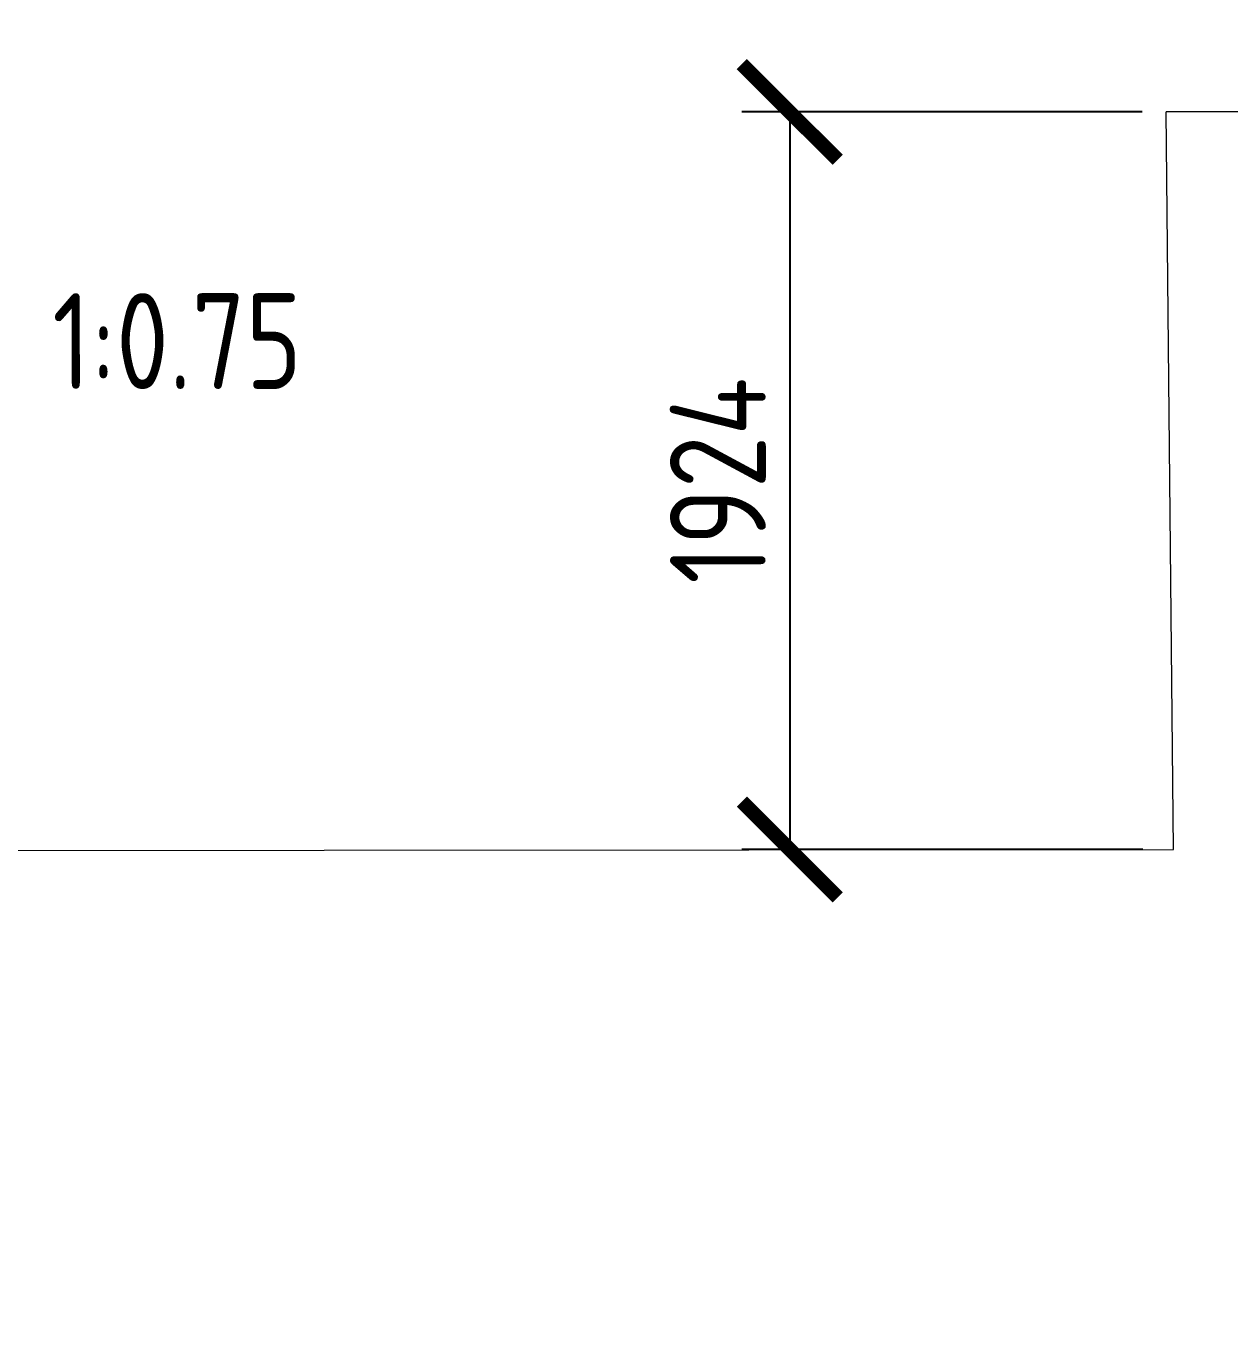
# Model space of a CAD drawing. Header units: millimetres. Extents: x 20530103 to 31271019, y 32092698 to 33532929.
# Drawn here: x 26145079 to 26148219, y 33010035 to 33013434 of the extents above; entities that cross this region are included whole.
import ezdxf
from ezdxf import colors
from ezdxf.entities.mleader import LeaderData, LeaderLine
from ezdxf.math import Vec2, Vec3

# ---------------------------------------------------------------- set-up
doc = ezdxf.new("R2010")
doc.units = ezdxf.units.MM
doc.styles.add('GOST 2.304', font='GOST.TTF')
doc.styles.get("Standard").update_dxf_attribs({"font": 'arial.ttf'})
doc.dimstyles.new('ISO-25', dxfattribs={"dimtxt": 2.5, "dimasz": 2.5, "dimexe": 1.25, "dimexo": 0.625, "dimtad": 1, "dimtxsty": 'Standard', "dimcen": 2.5, "dimadec": 0, "dimazin": 0, "dimtfac": 1, "dimtmove": 0, "dimatfit": 3, "dimfxl": 1, "dimarcsym": 0})

# ---------------------------------------------------------------- blocks, each defined once
blk = doc.blocks.new('_ArchTick')
at = {"color": 0, "linetype": 'ByBlock', "const_width": 0.15}
blk.add_lwpolyline([(-0.5, -0.5), (0.5, 0.5)], dxfattribs=at)
blk = doc.blocks.new('*D235')
at = {"color": 0, "lineweight": -2, "transparency": 16777216}
for p, q in [((26147990.1, 33013209.9), (26146945.9, 33013209.9)), ((26147070.9, 33013209.9), (26147070.9, 33011285.9)), ((26147991.6, 33011285.9), (26146945.9, 33011285.9))]:
    blk.add_line(p, q, dxfattribs=at)
at = {"color": 0, "lineweight": -2, "transparency": 16777216, "xscale": 250, "yscale": 250, "zscale": 250}
for p, rotation in [((26147070.9, 33013209.9), 90), ((26147070.9, 33011285.9), 270)]:
    blk.add_blockref('_ArchTick', p, dxfattribs=dict(at, rotation=rotation))
at = {"color": 0, "transparency": 16777216, "insert": (26146883.4, 33012247.9), "char_height": 250, "attachment_point": 5, "rotation": 90, "style": 'GOST 2.304'}
blk.add_mtext('1924', dxfattribs=at)
blk = doc.blocks.new('_None')

msp = doc.modelspace()

# ---------------------------------------------------------------- linework, layer by layer
at = {"lineweight": 20}
msp.add_line((26178219.8036, 33013209.8883), (26148052.5745, 33013209.8883), dxfattribs=at)
msp.add_lwpolyline([(26143641.5404, 33010034.701), (26143640.5676, 33011282.4894), (26148071.5253, 33011285.9437), (26148052.5745, 33013209.8883)], dxfattribs=at)

# ---------------------------------------------------------------- texts
at = {"lineweight": 20, "insert": (26145097.593, 33012736.9883), "char_height": 250, "width": 3508.95414, "attachment_point": 1, "rotation": 0.0223338, "style": 'GOST 2.304'}
msp.add_mtext('\\pi49.688;1:0.75', dxfattribs=at)

# ---------------------------------------------------------------- dimensions: what is measured, and where the dimension line sits
dim = msp.add_linear_dim(base=(26147070.9491, 33011285.9301), p1=(26148052.5745, 33013209.8883), p2=(26148054.0744, 33011285.9301), angle=90, dimstyle='ISO-25', override={"dimscale": 100, "dimdec": 0, "dimtxsty": 'GOST 2.304', "dimblk1": 'ArchTick', "dimblk2": 'ArchTick', "dimsah": 1})
dim.commit()
dim.dimension.update_dxf_attribs({"geometry": '*D235', "text_midpoint": (26146883.4491, 33012247.9092)})

# ---------------------------------------------------------------- leaders
at = {"color": 7, "linetype": 'Continuous', "lineweight": 20}
ml = msp.add_multileader_mtext('Standard', dxfattribs=at)
ml.set_content('{\\C0;Опорная юбка ёмкости}', color=84, style='GOST 2.304')
ml.set_leader_properties(linetype='Continuous', lineweight=20)
ml.set_arrow_properties(name='NONE')
ml.build(insert=Vec2(0, 0))
ml.multileader.update_dxf_attribs({"text_left_attachment_type": 6, "text_right_attachment_type": 6, "dogleg_length": 3, "arrow_head_size": 30, "scale": 100})
ctx = ml.context
ctx.base_point, ctx.scale, ctx.char_height, ctx.arrow_head_size, ctx.landing_gap_size, ctx.plane_origin = Vec3(26217673.5249, 33014341.814), 100, 300, 30, 0, Vec3(26230680.9017, 33017519.0854)
ctx.left_attachment, ctx.right_attachment, ctx.text_align_type = 6, 6, 1
notes = []
notes.append((ctx, [(1, (1, 1, 0), (26217373.5249, 33014341.814), (1, 0), 300, [(0, [(26215760.3806, 33011562.0031)], 0, [])])]))
ctx.mtext.insert, ctx.mtext.width, ctx.mtext.alignment, ctx.mtext.flow_direction = Vec3(26218841.2749, 33014701.814), 2823.818146, 2, 5
for ctx, leaders in notes:
    for number, flags, end, landing, length, lines in leaders:
        leader = LeaderData()
        leader.index, (leader.has_last_leader_line, leader.has_dogleg_vector, leader.attachment_direction) = number, flags
        leader.last_leader_point, leader.dogleg_vector, leader.dogleg_length = Vec3(end), Vec3(landing), length
        for number, points, colour, breaks in lines:
            line = LeaderLine()
            line.index, line.vertices, line.color, line.breaks = number, Vec3.list(points), colors.encode_raw_color(colour), breaks
            leader.lines.append(line)
        ctx.leaders.append(leader)

doc.saveas('drawing.dxf')
